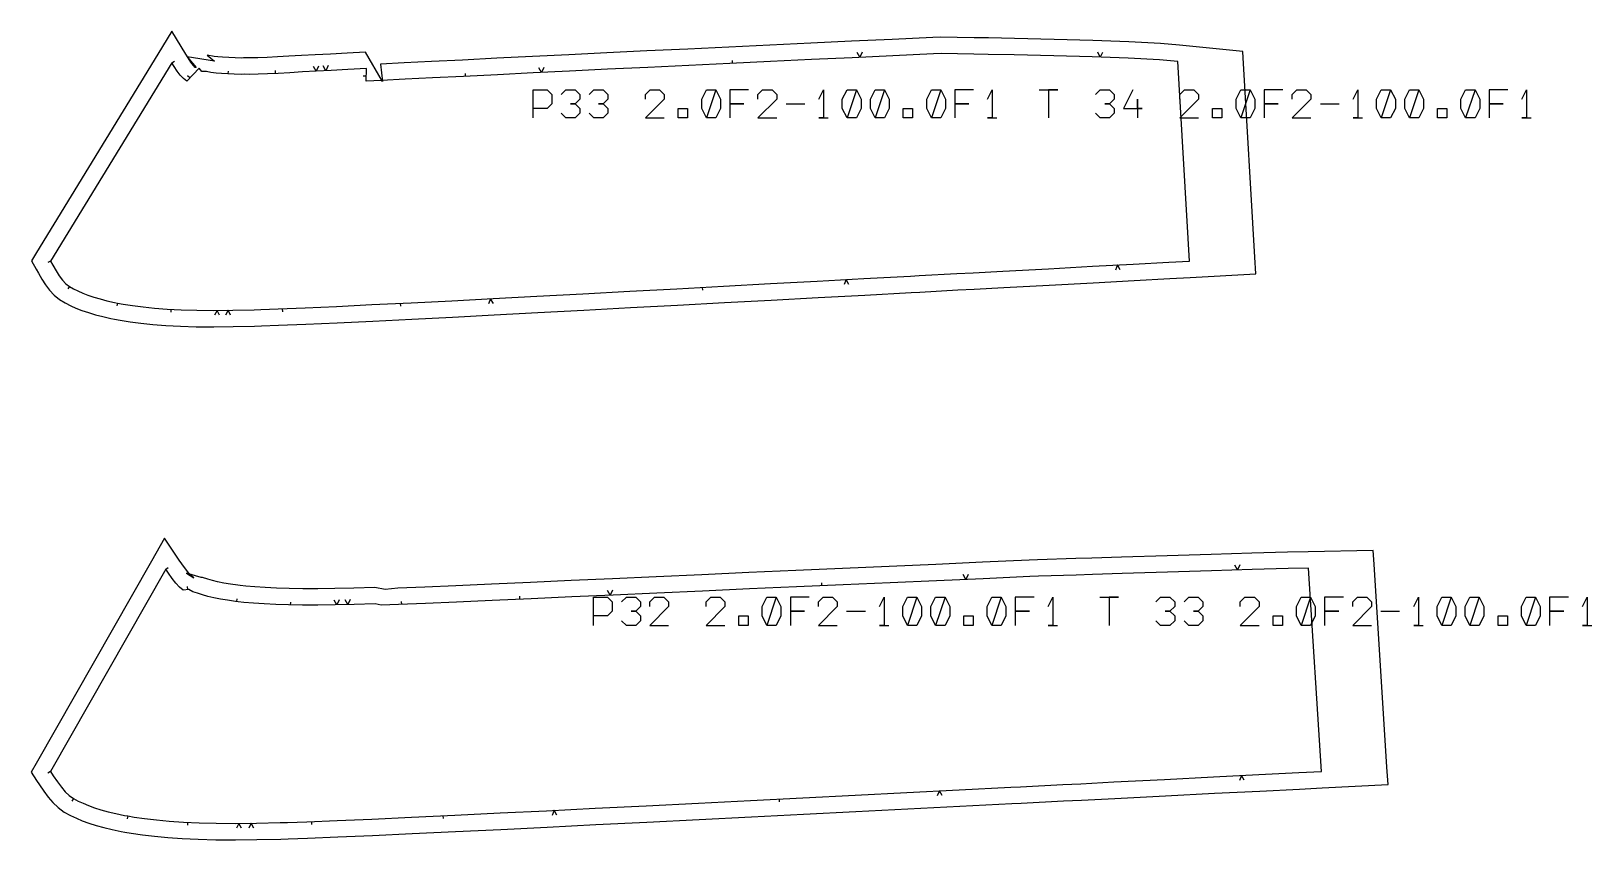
# Model space of a CAD drawing. Header units: metres. Extents: x -12 to 17699, y -154 to 17579.
# Drawn here: x -12 to 940, y 12913 to 13406 of the extents above; entities that cross this region are included whole.
import ezdxf

# ---------------------------------------------------------------- set-up
doc = ezdxf.new("R2010")
doc.units = ezdxf.units.M

msp = doc.modelspace()

# ---------------------------------------------------------------- linework, layer by layer
at = {"layer": 'Marge'}
for points in [[(-8.72, 13260.966), (-7.308, 13258.452), (-5.148, 13254.811), (-2.993, 13251.457), (-0.585, 13248.227), (2.291, 13245.149), (5.636, 13242.453), (9.085, 13240.351), (12.428, 13238.692), (15.592, 13237.26), (19.166, 13235.821), (23.171, 13234.447), (27.417, 13233.187), (31.942, 13231.994), (36.935, 13230.857), (39.063, 13230.454), (42.498, 13229.817), (48.595, 13228.898), (55.212, 13228.065), (62.451, 13227.3), (70.432, 13226.643), (79.252, 13226.164), (88.944, 13225.887), (99.611, 13225.808), (111.395, 13225.92), (124.481, 13226.221), (128.589, 13226.36), (139.145, 13226.718), (155.773, 13227.405), (174.836, 13228.278), (196.507, 13229.319), (220.354, 13230.494), (245.185, 13231.74), (270.512, 13233.06), (297.157, 13234.484), (325.091, 13235.977), (353.715, 13237.502), (382.35, 13239.035), (410.891, 13240.574), (439.496, 13242.127), (467.951, 13243.664), (496.452, 13245.193), (524.825, 13246.725), (530.076, 13247.01), (553.207, 13248.265), (563.083, 13248.798), (581.249, 13249.78), (608.951, 13251.266), (635.795, 13252.705), (660.655, 13254.04), (682.415, 13255.208), (694.879, 13255.877), (734.865, 13258.022), (734.276, 13268.177), (727.222, 13389.876), (726.995, 13393.787), (688.256, 13397.515), (676.73, 13398.624), (657.368, 13399.616), (635.429, 13400.42), (611.861, 13401.093), (587.647, 13401.652), (571.814, 13401.968), (563.212, 13402.124), (542.52, 13402.446), (537.939, 13402.236), (513.193, 13401.089), (488.331, 13399.924), (463.505, 13398.762), (438.541, 13397.593), (413.628, 13396.413), (388.627, 13395.216), (363.628, 13394.01), (339.225, 13392.832), (315.947, 13391.704), (293.824, 13390.616), (272.126, 13389.538), (251.287, 13388.501), (232.359, 13387.558), (215.739, 13386.735), (201.293, 13386.036), (202.517, 13375.479), (192.164, 13393.224), (180.855, 13392.695), (170.667, 13392.167), (161.449, 13391.665), (153.061, 13391.201), (145.379, 13390.77), (138.395, 13390.369), (132.084, 13390.049), (126.425, 13389.846), (121.371, 13389.768), (117.63, 13389.789), (116.639, 13389.72), (112.582, 13389.798), (108.689, 13390.005), (104.979, 13390.237), (102.143, 13390.388), (99.904, 13390.616), (95.545, 13391.398), (100.096, 13387.707), (83.393, 13390.457), (88.834, 13383.9), (88.349, 13383.958), (87.193, 13385.092), (85.633, 13387.204), (83.919, 13389.819), (82.612, 13391.987), (74.113, 13406.084), (65.519, 13392.045), (-8.529, 13271.083), (-11.591, 13266.08)], [(-8.385, 12949.147), (-6.632, 12946.451), (-3.986, 12942.579), (-1.381, 12939.035), (1.451, 12935.679), (4.716, 12932.554), (8.378, 12929.875), (12.157, 12927.767), (15.846, 12926.082), (19.399, 12924.597), (23.38, 12923.116), (27.818, 12921.709), (32.538, 12920.413), (37.581, 12919.184), (43.135, 12918.015), (45.452, 12917.612), (49.306, 12916.953), (56.073, 12916.017), (63.433, 12915.168), (71.49, 12914.392), (80.36, 12913.731), (90.149, 12913.258), (100.904, 12912.997), (112.747, 12912.942), (125.835, 12913.086), (140.374, 12913.426), (144.925, 12913.577), (156.674, 12913.968), (175.166, 12914.706), (196.374, 12915.637), (220.491, 12916.743), (247.035, 12917.987), (274.675, 12919.305), (302.867, 12920.694), (332.531, 12922.188), (363.635, 12923.754), (395.506, 12925.355), (427.39, 12926.962), (459.169, 12928.575), (491.021, 12930.2), (522.707, 12931.81), (554.444, 12933.414), (586.037, 12935.018), (591.883, 12935.316), (617.641, 12936.63), (628.639, 12937.189), (648.867, 12938.216), (679.714, 12939.775), (709.604, 12941.284), (737.285, 12942.684), (761.515, 12943.908), (775.393, 12944.61), (815.477, 12946.635), (814.807, 12957.139), (806.911, 13081.117), (806.39, 13089.298), (766.809, 13088.573), (754.239, 13088.342), (732.435, 13087.761), (707.561, 13087.032), (680.725, 13086.204), (653.052, 13085.324), (634.913, 13084.74), (625.053, 13084.419), (601.863, 13083.661), (596.621, 13083.432), (568.291, 13082.186), (539.832, 13080.927), (511.418, 13079.676), (482.853, 13078.422), (454.354, 13077.163), (425.76, 13075.893), (397.174, 13074.62), (369.277, 13073.378), (342.675, 13072.193), (317.4, 13071.059), (292.615, 13069.945), (268.815, 13068.877), (247.203, 13067.911), (228.229, 13067.074), (211.736, 13066.372), (204.12, 13065.643), (197.742, 13066.887), (184.904, 13066.474), (173.418, 13066.187), (163.111, 13066.032), (153.845, 13066.016), (145.472, 13066.142), (137.845, 13066.397), (130.909, 13066.743), (124.679, 13067.152), (119.147, 13067.631), (115.61, 13068.04), (114.191, 13068.19), (109.728, 13068.837), (105.627, 13069.557), (101.941, 13070.291), (98.783, 13071.006), (95.936, 13071.797), (92.811, 13072.842), (91.906, 13072.893), (83.005, 13075.542), (87.459, 13072.755), (86.068, 13073.835), (84.36, 13075.651), (82.365, 13078.188), (80.197, 13081.191), (78.578, 13083.577), (69.563, 13096.861), (61.615, 13082.913), (-8.688, 12959.548), (-11.705, 12954.255)]]:
    msp.add_lwpolyline(points, close=True, dxfattribs=at)
at = {"layer": 'Patron'}
for points in [[(0, 13265.862), (1.411, 13263.347), (3.448, 13259.921), (5.411, 13256.876), (7.391, 13254.259), (9.477, 13252.103), (11.707, 13250.398), (14.125, 13248.988), (16.804, 13247.684), (19.705, 13246.375), (22.878, 13245.106), (26.384, 13243.917), (30.245, 13242.778), (34.48, 13241.667), (39.146, 13240.609), (40.886, 13240.287), (44.321, 13239.65), (50.076, 13238.788), (56.457, 13237.987), (63.499, 13237.245), (71.25, 13236.609), (79.79, 13236.15), (89.226, 13235.883), (99.684, 13235.808), (111.299, 13235.919), (124.249, 13236.219), (128.251, 13236.354), (138.806, 13236.712), (155.36, 13237.396), (174.379, 13238.267), (196.027, 13239.308), (219.862, 13240.482), (244.684, 13241.728), (269.991, 13243.046), (296.623, 13244.47), (324.557, 13245.963), (353.183, 13247.488), (381.815, 13249.02), (410.352, 13250.56), (438.954, 13252.112), (467.411, 13253.649), (495.916, 13255.179), (524.286, 13256.71), (529.534, 13256.995), (552.665, 13258.25), (562.543, 13258.784), (580.71, 13259.765), (608.415, 13261.251), (635.259, 13262.691), (660.119, 13264.025), (681.879, 13265.193), (694.343, 13265.862), (687.289, 13387.562), (676.218, 13388.637), (657.001, 13389.623), (635.143, 13390.424), (611.63, 13391.096), (587.447, 13391.654), (571.633, 13391.97), (563.047, 13392.125), (542.977, 13392.456), (538.402, 13392.247), (513.661, 13391.1), (488.799, 13389.935), (463.972, 13388.772), (439.014, 13387.604), (414.107, 13386.425), (389.108, 13385.228), (364.11, 13384.022), (339.709, 13382.843), (316.439, 13381.716), (294.32, 13380.628), (272.623, 13379.551), (251.784, 13378.513), (232.854, 13377.57), (216.222, 13376.746), (201.746, 13376.046), (192.518, 13375.628), (192.631, 13383.235), (181.372, 13382.708), (171.212, 13382.182), (162.001, 13381.68), (153.621, 13381.217), (145.953, 13380.787), (138.899, 13380.381), (132.439, 13380.055), (126.572, 13379.847), (121.274, 13379.769), (118.097, 13379.8), (116.435, 13379.722), (112.05, 13379.812), (108.064, 13380.024), (104.386, 13380.254), (100.958, 13380.458), (97.857, 13380.828), (95.081, 13381.408), (92.224, 13381.541), (90.639, 13383.565), (83.139, 13375.68), (81.036, 13377.137), (79.116, 13379.195), (77.259, 13381.738), (75.355, 13384.656), (74.048, 13386.824)], [(0, 12954.597), (1.752, 12951.9), (4.266, 12948.228), (6.669, 12944.968), (9.056, 12942.173), (11.524, 12939.879), (14.112, 12938.067), (16.887, 12936.577), (19.944, 12935.204), (23.247, 12933.827), (26.849, 12932.495), (30.815, 12931.249), (35.17, 12930.06), (39.941, 12928.902), (45.186, 12927.803), (47.137, 12927.469), (50.991, 12926.81), (57.436, 12925.923), (64.575, 12925.103), (72.446, 12924.346), (81.101, 12923.703), (90.627, 12923.247), (101.144, 12922.994), (112.792, 12922.942), (125.724, 12923.085), (140.14, 12923.423), (144.593, 12923.572), (156.341, 12923.962), (174.767, 12924.698), (195.936, 12925.627), (220.033, 12926.732), (246.567, 12927.976), (274.198, 12929.294), (302.375, 12930.682), (332.028, 12932.175), (363.132, 12933.741), (395.004, 12935.342), (426.886, 12936.95), (458.662, 12938.562), (490.512, 12940.187), (522.2, 12941.797), (553.939, 12943.401), (585.53, 12945.005), (591.374, 12945.303), (617.132, 12946.617), (628.131, 12947.176), (648.36, 12948.203), (679.209, 12949.762), (709.099, 12951.272), (736.78, 12952.671), (761.01, 12953.896), (774.888, 12954.597), (766.992, 13078.574), (754.506, 13078.346), (732.729, 13077.766), (707.869, 13077.037), (681.043, 13076.21), (653.374, 13075.329), (635.238, 13074.745), (625.379, 13074.425), (602.3, 13073.671), (597.06, 13073.442), (568.733, 13072.196), (540.272, 13070.937), (511.856, 13069.686), (483.295, 13068.431), (454.798, 13067.173), (426.205, 13065.903), (397.619, 13064.63), (369.722, 13063.388), (343.124, 13062.204), (317.85, 13061.069), (293.063, 13059.955), (269.261, 13058.887), (247.644, 13057.921), (228.653, 13057.083), (212.126, 13056.38), (201.589, 13055.969), (198.062, 13056.892), (185.153, 13056.478), (173.567, 13056.188), (163.127, 13056.032), (153.692, 13056.017), (145.136, 13056.148), (137.345, 13056.41), (130.25, 13056.765), (123.811, 13057.19), (117.997, 13057.697), (114.516, 13058.1), (112.748, 13058.295), (107.993, 13058.988), (103.663, 13059.752), (99.698, 13060.546), (96.068, 13061.382), (92.764, 13062.314), (89.74, 13063.325), (86.881, 13064.248), (84.469, 13065.65), (80.984, 13065.134), (78.7, 13067.074), (76.483, 13069.49), (74.252, 13072.342), (71.922, 13075.576), (70.303, 13077.962)]]:
    msp.add_lwpolyline(points, close=True, dxfattribs=at)
at = {"layer": 'Repers points'}
for p, q in [((74.048, 13386.824), (75.59, 13387.753)), ((415.913, 13386.51), (415.828, 13388.308)), ((84.945, 13377.579), (83.641, 13378.819)), ((84.945, 13377.579), (83.641, 13378.819)), ((108.38, 13380.007), (108.476, 13381.805)), ((137.276, 13380.299), (137.186, 13382.097)), ((192.564, 13378.71), (190.764, 13378.737)), ((253.091, 13378.578), (253.001, 13380.376)), ((0, 13265.862), (-1.57, 13264.98)), ((11.699, 13250.405), (10.606, 13248.975)), ((11.699, 13250.405), (10.606, 13248.975)), ((397.431, 13249.863), (397.528, 13248.065)), ((40.863, 13240.291), (40.535, 13238.521)), ((73.498, 13236.488), (73.401, 13234.691)), ((141.326, 13236.816), (141.4, 13235.017)), ((213.307, 13240.159), (213.396, 13238.361)), ((70.303, 13077.962), (71.792, 13078.973)), ((83.758, 13065.544), (83.494, 13067.325)), ((83.758, 13065.544), (83.494, 13067.325)), ((470.362, 13067.86), (470.282, 13069.658)), ((113.663, 13058.194), (113.86, 13059.983)), ((146.461, 13056.127), (146.489, 13057.927)), ((214.176, 13056.467), (214.099, 13058.266)), ((286.165, 13059.645), (286.085, 13061.444)), ((0, 12954.597), (-1.509, 12953.616)), ((14.103, 12938.073), (13.071, 12936.599)), ((14.103, 12938.073), (13.071, 12936.599)), ((444.277, 12937.832), (444.368, 12936.035)), ((47.113, 12927.473), (46.81, 12925.699)), ((83.61, 12923.583), (83.524, 12921.785)), ((159.147, 12924.074), (159.219, 12922.276)), ((239.272, 12927.634), (239.356, 12925.836))]:
    msp.add_line(p, q, dxfattribs=at)
at = {"layer": 'Repers suspente'}
for p, q in [((493.477, 13390.154), (491.838, 13393.081)), ((494.835, 13393.221), (493.477, 13390.154)), ((639.867, 13390.251), (638.478, 13393.304)), ((641.476, 13393.194), (639.867, 13390.251)), ((162.033, 13381.682), (160.372, 13384.596)), ((163.368, 13384.759), (162.033, 13381.682)), ((167.968, 13382.005), (166.307, 13384.919)), ((169.302, 13385.083), (167.968, 13382.005)), ((299.474, 13380.881), (297.828, 13383.804)), ((300.824, 13383.952), (299.474, 13380.881)), ((650.584, 13263.513), (649.247, 13260.437)), ((652.243, 13260.598), (650.584, 13263.513)), ((485.141, 13254.601), (483.804, 13251.525)), ((486.8, 13251.685), (485.141, 13254.601)), ((101.571, 13235.826), (100.1, 13232.811)), ((103.1, 13232.84), (101.571, 13235.826)), ((108.296, 13235.89), (106.824, 13232.876)), ((109.824, 13232.905), (108.296, 13235.89)), ((268.385, 13242.963), (267.043, 13239.889)), ((270.039, 13240.045), (268.385, 13242.963)), ((558.114, 13071.726), (556.483, 13074.657)), ((559.48, 13074.789), (558.114, 13071.726)), ((723.694, 13077.501), (722.107, 13080.456)), ((725.106, 13080.543), (723.694, 13077.501)), ((341.259, 13062.12), (339.625, 13065.05)), ((342.622, 13065.184), (341.259, 13062.12)), ((174.546, 13056.213), (172.971, 13059.174)), ((175.97, 13059.249), (174.546, 13056.213)), ((181.268, 13056.381), (179.694, 13059.342)), ((182.693, 13059.417), (181.268, 13056.381)), ((726.167, 12952.134), (724.82, 12949.062)), ((727.816, 12949.214), (726.167, 12952.134)), ((541.944, 12942.795), (540.598, 12939.723)), ((543.594, 12939.874), (541.944, 12942.795)), ((307.181, 12930.924), (305.833, 12927.852)), ((308.83, 12928.003), (307.181, 12930.924)), ((114.895, 12922.965), (113.428, 12919.949)), ((116.428, 12919.982), (114.895, 12922.965)), ((122.381, 12923.048), (120.915, 12920.032)), ((123.915, 12920.065), (122.381, 12923.048))]:
    msp.add_line(p, q, dxfattribs=at)
at = {"layer": 'Text'}
for p, q in [((294.207, 13353.282), (294.207, 13370.424)), ((294.207, 13370.424), (302.778, 13370.424)), ((302.778, 13370.424), (305.635, 13367.567)), ((305.635, 13367.567), (305.635, 13361.853)), ((311.349, 13367.567), (314.207, 13370.424)), ((314.207, 13370.424), (319.921, 13370.424)), ((319.921, 13370.424), (322.778, 13367.567)), ((322.778, 13367.567), (322.778, 13364.71)), ((328.492, 13367.567), (331.349, 13370.424)), ((331.349, 13370.424), (337.064, 13370.424)), ((337.064, 13370.424), (339.921, 13367.567)), ((339.921, 13367.567), (339.921, 13364.71)), ((362.778, 13367.567), (365.635, 13370.424)), ((362.778, 13364.71), (362.778, 13367.567)), ((365.635, 13370.424), (371.349, 13370.424)), ((371.349, 13370.424), (374.207, 13367.567)), ((374.207, 13367.567), (374.207, 13364.71)), ((397.064, 13364.71), (399.921, 13370.424)), ((399.921, 13370.424), (405.635, 13370.424)), ((405.635, 13370.424), (399.921, 13353.282)), ((405.635, 13370.424), (408.492, 13364.71)), ((425.635, 13370.424), (414.207, 13370.424)), ((414.207, 13370.424), (414.207, 13361.853)), ((431.349, 13367.567), (434.207, 13370.424)), ((431.349, 13364.71), (431.349, 13367.567)), ((434.207, 13370.424), (439.921, 13370.424)), ((439.921, 13370.424), (442.778, 13367.567)), ((442.778, 13367.567), (442.778, 13364.71)), ((468.492, 13364.71), (471.349, 13370.424)), ((471.349, 13370.424), (471.349, 13353.282)), ((482.778, 13364.71), (485.635, 13370.424)), ((485.635, 13370.424), (491.349, 13370.424)), ((491.349, 13370.424), (485.635, 13353.282)), ((491.349, 13370.424), (494.207, 13364.71)), ((499.921, 13364.71), (502.778, 13370.424)), ((502.778, 13370.424), (508.492, 13370.424)), ((508.492, 13370.424), (502.778, 13353.282)), ((508.492, 13370.424), (511.349, 13364.71)), ((534.207, 13364.71), (537.064, 13370.424)), ((537.064, 13370.424), (542.778, 13370.424)), ((542.778, 13370.424), (537.064, 13353.282)), ((542.778, 13370.424), (545.635, 13364.71)), ((562.778, 13370.424), (551.349, 13370.424)), ((551.349, 13370.424), (551.349, 13361.853)), ((571.349, 13364.71), (574.207, 13370.424)), ((574.207, 13370.424), (574.207, 13353.282)), ((602.778, 13370.424), (614.207, 13370.424)), ((614.207, 13370.424), (608.492, 13370.424)), ((608.492, 13370.424), (608.492, 13353.282)), ((637.064, 13367.567), (639.921, 13370.424)), ((639.921, 13370.424), (645.635, 13370.424)), ((645.635, 13370.424), (648.492, 13367.567)), ((648.492, 13367.567), (648.492, 13364.71)), ((659.921, 13370.424), (654.207, 13358.996)), ((688.492, 13367.567), (691.349, 13370.424)), ((688.492, 13364.71), (688.492, 13367.567)), ((691.349, 13370.424), (697.064, 13370.424)), ((697.064, 13370.424), (699.921, 13367.567)), ((699.921, 13367.567), (699.921, 13364.71)), ((722.778, 13364.71), (725.635, 13370.424)), ((725.635, 13370.424), (731.349, 13370.424)), ((731.349, 13370.424), (725.635, 13353.282)), ((731.349, 13370.424), (734.207, 13364.71)), ((751.349, 13370.424), (739.921, 13370.424)), ((739.921, 13370.424), (739.921, 13361.853)), ((757.064, 13367.567), (759.921, 13370.424)), ((757.064, 13364.71), (757.064, 13367.567)), ((759.921, 13370.424), (765.635, 13370.424)), ((765.635, 13370.424), (768.492, 13367.567)), ((768.492, 13367.567), (768.492, 13364.71)), ((794.207, 13364.71), (797.064, 13370.424)), ((797.064, 13370.424), (797.064, 13353.282)), ((808.492, 13364.71), (811.349, 13370.424)), ((811.349, 13370.424), (817.064, 13370.424)), ((817.064, 13370.424), (811.349, 13353.282)), ((817.064, 13370.424), (819.921, 13364.71)), ((825.635, 13364.71), (828.492, 13370.424)), ((828.492, 13370.424), (834.207, 13370.424)), ((834.207, 13370.424), (828.492, 13353.282)), ((834.207, 13370.424), (837.064, 13364.71)), ((859.921, 13364.71), (862.778, 13370.424)), ((862.778, 13370.424), (868.492, 13370.424)), ((868.492, 13370.424), (862.778, 13353.282)), ((868.492, 13370.424), (871.349, 13364.71)), ((888.492, 13370.424), (877.064, 13370.424)), ((877.064, 13370.424), (877.064, 13361.853)), ((897.064, 13364.71), (899.921, 13370.424)), ((899.921, 13370.424), (899.921, 13353.282)), ((302.778, 13358.996), (294.207, 13358.996)), ((305.635, 13361.853), (302.778, 13358.996)), ((319.921, 13361.853), (317.064, 13361.853)), ((317.064, 13361.853), (319.921, 13361.853)), ((322.778, 13364.71), (319.921, 13361.853)), ((319.921, 13361.853), (322.778, 13358.996)), ((322.778, 13358.996), (322.778, 13356.139)), ((337.064, 13361.853), (334.207, 13361.853)), ((334.207, 13361.853), (337.064, 13361.853)), ((339.921, 13364.71), (337.064, 13361.853)), ((337.064, 13361.853), (339.921, 13358.996)), ((339.921, 13358.996), (339.921, 13356.139)), ((374.207, 13364.71), (362.778, 13353.282)), ((382.778, 13358.996), (388.492, 13358.996)), ((382.778, 13353.282), (382.778, 13358.996)), ((388.492, 13358.996), (388.492, 13353.282)), ((397.064, 13358.996), (397.064, 13364.71)), ((399.921, 13353.282), (397.064, 13358.996)), ((408.492, 13358.996), (405.635, 13353.282)), ((408.492, 13364.71), (408.492, 13358.996)), ((414.207, 13361.853), (422.778, 13361.853)), ((422.778, 13361.853), (414.207, 13361.853)), ((414.207, 13361.853), (414.207, 13353.282)), ((442.778, 13364.71), (431.349, 13353.282)), ((448.492, 13361.853), (459.921, 13361.853)), ((482.778, 13358.996), (482.778, 13364.71)), ((485.635, 13353.282), (482.778, 13358.996)), ((494.207, 13358.996), (491.349, 13353.282)), ((494.207, 13364.71), (494.207, 13358.996)), ((499.921, 13358.996), (499.921, 13364.71)), ((502.778, 13353.282), (499.921, 13358.996)), ((511.349, 13358.996), (508.492, 13353.282)), ((511.349, 13364.71), (511.349, 13358.996)), ((519.921, 13358.996), (525.635, 13358.996)), ((519.921, 13353.282), (519.921, 13358.996)), ((525.635, 13358.996), (525.635, 13353.282)), ((534.207, 13358.996), (534.207, 13364.71)), ((537.064, 13353.282), (534.207, 13358.996)), ((545.635, 13358.996), (542.778, 13353.282)), ((545.635, 13364.71), (545.635, 13358.996)), ((551.349, 13361.853), (559.921, 13361.853)), ((559.921, 13361.853), (551.349, 13361.853)), ((551.349, 13361.853), (551.349, 13353.282)), ((645.635, 13361.853), (642.778, 13361.853)), ((642.778, 13361.853), (645.635, 13361.853)), ((648.492, 13364.71), (645.635, 13361.853)), ((645.635, 13361.853), (648.492, 13358.996)), ((648.492, 13358.996), (648.492, 13356.139)), ((654.207, 13358.996), (665.635, 13358.996)), ((662.778, 13358.996), (662.778, 13364.71)), ((662.778, 13364.71), (662.778, 13353.282)), ((665.635, 13358.996), (662.778, 13358.996)), ((699.921, 13364.71), (688.492, 13353.282)), ((708.492, 13358.996), (714.207, 13358.996)), ((708.492, 13353.282), (708.492, 13358.996)), ((714.207, 13358.996), (714.207, 13353.282)), ((722.778, 13358.996), (722.778, 13364.71)), ((725.635, 13353.282), (722.778, 13358.996)), ((734.207, 13358.996), (731.349, 13353.282)), ((734.207, 13364.71), (734.207, 13358.996)), ((739.921, 13361.853), (748.492, 13361.853)), ((748.492, 13361.853), (739.921, 13361.853)), ((739.921, 13361.853), (739.921, 13353.282)), ((768.492, 13364.71), (757.064, 13353.282)), ((774.207, 13361.853), (785.635, 13361.853)), ((808.492, 13358.996), (808.492, 13364.71)), ((811.349, 13353.282), (808.492, 13358.996)), ((819.921, 13358.996), (817.064, 13353.282)), ((819.921, 13364.71), (819.921, 13358.996)), ((825.635, 13358.996), (825.635, 13364.71)), ((828.492, 13353.282), (825.635, 13358.996)), ((837.064, 13358.996), (834.207, 13353.282)), ((837.064, 13364.71), (837.064, 13358.996)), ((845.635, 13358.996), (851.349, 13358.996)), ((845.635, 13353.282), (845.635, 13358.996)), ((851.349, 13358.996), (851.349, 13353.282)), ((859.921, 13358.996), (859.921, 13364.71)), ((862.778, 13353.282), (859.921, 13358.996)), ((871.349, 13358.996), (868.492, 13353.282)), ((871.349, 13364.71), (871.349, 13358.996)), ((877.064, 13361.853), (885.635, 13361.853)), ((885.635, 13361.853), (877.064, 13361.853)), ((877.064, 13361.853), (877.064, 13353.282)), ((314.207, 13353.282), (311.349, 13356.139)), ((319.921, 13353.282), (314.207, 13353.282)), ((322.778, 13356.139), (319.921, 13353.282)), ((331.349, 13353.282), (328.492, 13356.139)), ((337.064, 13353.282), (331.349, 13353.282)), ((339.921, 13356.139), (337.064, 13353.282)), ((362.778, 13353.282), (374.207, 13353.282)), ((388.492, 13353.282), (382.778, 13353.282)), ((405.635, 13353.282), (399.921, 13353.282)), ((431.349, 13353.282), (442.778, 13353.282)), ((471.349, 13353.282), (468.492, 13353.282)), ((468.492, 13353.282), (474.207, 13353.282)), ((491.349, 13353.282), (485.635, 13353.282)), ((508.492, 13353.282), (502.778, 13353.282)), ((525.635, 13353.282), (519.921, 13353.282)), ((542.778, 13353.282), (537.064, 13353.282)), ((574.207, 13353.282), (571.349, 13353.282)), ((571.349, 13353.282), (577.064, 13353.282)), ((639.921, 13353.282), (637.064, 13356.139)), ((645.635, 13353.282), (639.921, 13353.282)), ((648.492, 13356.139), (645.635, 13353.282)), ((688.492, 13353.282), (699.921, 13353.282)), ((714.207, 13353.282), (708.492, 13353.282)), ((731.349, 13353.282), (725.635, 13353.282)), ((757.064, 13353.282), (768.492, 13353.282)), ((797.064, 13353.282), (794.207, 13353.282)), ((794.207, 13353.282), (799.921, 13353.282)), ((817.064, 13353.282), (811.349, 13353.282)), ((834.207, 13353.282), (828.492, 13353.282)), ((851.349, 13353.282), (845.635, 13353.282)), ((868.492, 13353.282), (862.778, 13353.282)), ((899.921, 13353.282), (897.064, 13353.282)), ((897.064, 13353.282), (902.778, 13353.282)), ((331.105, 13043.718), (331.105, 13060.86)), ((331.105, 13060.86), (339.676, 13060.86)), ((339.676, 13060.86), (342.534, 13058.003)), ((342.534, 13058.003), (342.534, 13052.289)), ((348.248, 13058.003), (351.105, 13060.86)), ((351.105, 13060.86), (356.819, 13060.86)), ((356.819, 13060.86), (359.676, 13058.003)), ((359.676, 13055.146), (356.819, 13052.289)), ((359.676, 13058.003), (359.676, 13055.146)), ((365.391, 13058.003), (368.248, 13060.86)), ((365.391, 13055.146), (365.391, 13058.003)), ((376.819, 13055.146), (365.391, 13043.718)), ((368.248, 13060.86), (373.962, 13060.86)), ((373.962, 13060.86), (376.819, 13058.003)), ((376.819, 13058.003), (376.819, 13055.146)), ((399.676, 13058.003), (402.534, 13060.86)), ((399.676, 13055.146), (399.676, 13058.003)), ((411.105, 13055.146), (399.676, 13043.718)), ((402.534, 13060.86), (408.248, 13060.86)), ((408.248, 13060.86), (411.105, 13058.003)), ((411.105, 13058.003), (411.105, 13055.146)), ((433.962, 13055.146), (436.819, 13060.86)), ((433.962, 13049.432), (433.962, 13055.146)), ((436.819, 13060.86), (442.534, 13060.86)), ((442.534, 13060.86), (436.819, 13043.718)), ((442.534, 13060.86), (445.391, 13055.146)), ((445.391, 13055.146), (445.391, 13049.432)), ((462.534, 13060.86), (451.105, 13060.86)), ((451.105, 13060.86), (451.105, 13052.289)), ((468.248, 13058.003), (471.105, 13060.86)), ((468.248, 13055.146), (468.248, 13058.003)), ((479.676, 13055.146), (468.248, 13043.718)), ((471.105, 13060.86), (476.819, 13060.86)), ((476.819, 13060.86), (479.676, 13058.003)), ((479.676, 13058.003), (479.676, 13055.146)), ((505.391, 13055.146), (508.248, 13060.86)), ((508.248, 13060.86), (508.248, 13043.718)), ((519.676, 13055.146), (522.534, 13060.86)), ((519.676, 13049.432), (519.676, 13055.146)), ((522.534, 13060.86), (528.248, 13060.86)), ((528.248, 13060.86), (522.534, 13043.718)), ((528.248, 13060.86), (531.105, 13055.146)), ((531.105, 13055.146), (531.105, 13049.432)), ((536.819, 13055.146), (539.676, 13060.86)), ((536.819, 13049.432), (536.819, 13055.146)), ((539.676, 13060.86), (545.391, 13060.86)), ((545.391, 13060.86), (539.676, 13043.718)), ((545.391, 13060.86), (548.248, 13055.146)), ((548.248, 13055.146), (548.248, 13049.432)), ((571.105, 13055.146), (573.962, 13060.86)), ((571.105, 13049.432), (571.105, 13055.146)), ((573.962, 13060.86), (579.676, 13060.86)), ((579.676, 13060.86), (573.962, 13043.718)), ((579.676, 13060.86), (582.534, 13055.146)), ((582.534, 13055.146), (582.534, 13049.432)), ((599.676, 13060.86), (588.248, 13060.86)), ((588.248, 13060.86), (588.248, 13052.289)), ((608.248, 13055.146), (611.105, 13060.86)), ((611.105, 13060.86), (611.105, 13043.718)), ((639.676, 13060.86), (651.105, 13060.86)), ((651.105, 13060.86), (645.391, 13060.86)), ((645.391, 13060.86), (645.391, 13043.718)), ((673.962, 13058.003), (676.819, 13060.86)), ((676.819, 13060.86), (682.534, 13060.86)), ((682.534, 13060.86), (685.391, 13058.003)), ((685.391, 13055.146), (682.534, 13052.289)), ((685.391, 13058.003), (685.391, 13055.146)), ((691.105, 13058.003), (693.962, 13060.86)), ((693.962, 13060.86), (699.676, 13060.86)), ((699.676, 13060.86), (702.534, 13058.003)), ((702.534, 13055.146), (699.676, 13052.289)), ((702.534, 13058.003), (702.534, 13055.146)), ((725.391, 13058.003), (728.248, 13060.86)), ((725.391, 13055.146), (725.391, 13058.003)), ((736.819, 13055.146), (725.391, 13043.718)), ((728.248, 13060.86), (733.962, 13060.86)), ((733.962, 13060.86), (736.819, 13058.003)), ((736.819, 13058.003), (736.819, 13055.146)), ((759.676, 13055.146), (762.534, 13060.86)), ((759.676, 13049.432), (759.676, 13055.146)), ((762.534, 13060.86), (768.248, 13060.86)), ((768.248, 13060.86), (762.534, 13043.718)), ((768.248, 13060.86), (771.105, 13055.146)), ((771.105, 13055.146), (771.105, 13049.432)), ((788.248, 13060.86), (776.819, 13060.86)), ((776.819, 13060.86), (776.819, 13052.289)), ((793.962, 13058.003), (796.819, 13060.86)), ((793.962, 13055.146), (793.962, 13058.003)), ((805.391, 13055.146), (793.962, 13043.718)), ((796.819, 13060.86), (802.534, 13060.86)), ((802.534, 13060.86), (805.391, 13058.003)), ((805.391, 13058.003), (805.391, 13055.146)), ((831.105, 13055.146), (833.962, 13060.86)), ((833.962, 13060.86), (833.962, 13043.718)), ((845.391, 13055.146), (848.248, 13060.86)), ((845.391, 13049.432), (845.391, 13055.146)), ((848.248, 13060.86), (853.962, 13060.86)), ((853.962, 13060.86), (848.248, 13043.718)), ((853.962, 13060.86), (856.819, 13055.146)), ((856.819, 13055.146), (856.819, 13049.432)), ((862.534, 13055.146), (865.391, 13060.86)), ((862.534, 13049.432), (862.534, 13055.146)), ((865.391, 13060.86), (871.105, 13060.86)), ((871.105, 13060.86), (865.391, 13043.718)), ((871.105, 13060.86), (873.962, 13055.146)), ((873.962, 13055.146), (873.962, 13049.432)), ((896.819, 13055.146), (899.676, 13060.86)), ((896.819, 13049.432), (896.819, 13055.146)), ((899.676, 13060.86), (905.391, 13060.86)), ((905.391, 13060.86), (899.676, 13043.718)), ((905.391, 13060.86), (908.248, 13055.146)), ((908.248, 13055.146), (908.248, 13049.432)), ((925.391, 13060.86), (913.962, 13060.86)), ((913.962, 13060.86), (913.962, 13052.289)), ((933.962, 13055.146), (936.819, 13060.86)), ((936.819, 13060.86), (936.819, 13043.718)), ((339.676, 13049.432), (331.105, 13049.432)), ((342.534, 13052.289), (339.676, 13049.432)), ((351.105, 13043.718), (348.248, 13046.575)), ((356.819, 13043.718), (351.105, 13043.718)), ((356.819, 13052.289), (353.962, 13052.289)), ((353.962, 13052.289), (356.819, 13052.289)), ((356.819, 13052.289), (359.676, 13049.432)), ((359.676, 13046.575), (356.819, 13043.718)), ((359.676, 13049.432), (359.676, 13046.575)), ((365.391, 13043.718), (376.819, 13043.718)), ((399.676, 13043.718), (411.105, 13043.718)), ((419.676, 13049.432), (425.391, 13049.432)), ((419.676, 13043.718), (419.676, 13049.432)), ((425.391, 13043.718), (419.676, 13043.718)), ((425.391, 13049.432), (425.391, 13043.718)), ((436.819, 13043.718), (433.962, 13049.432)), ((442.534, 13043.718), (436.819, 13043.718)), ((445.391, 13049.432), (442.534, 13043.718)), ((451.105, 13052.289), (459.676, 13052.289)), ((459.676, 13052.289), (451.105, 13052.289)), ((451.105, 13052.289), (451.105, 13043.718)), ((468.248, 13043.718), (479.676, 13043.718)), ((485.391, 13052.289), (496.819, 13052.289)), ((508.248, 13043.718), (505.391, 13043.718)), ((505.391, 13043.718), (511.105, 13043.718)), ((522.534, 13043.718), (519.676, 13049.432)), ((528.248, 13043.718), (522.534, 13043.718)), ((531.105, 13049.432), (528.248, 13043.718)), ((539.676, 13043.718), (536.819, 13049.432)), ((545.391, 13043.718), (539.676, 13043.718)), ((548.248, 13049.432), (545.391, 13043.718)), ((556.819, 13049.432), (562.534, 13049.432)), ((556.819, 13043.718), (556.819, 13049.432)), ((562.534, 13043.718), (556.819, 13043.718)), ((562.534, 13049.432), (562.534, 13043.718)), ((573.962, 13043.718), (571.105, 13049.432)), ((579.676, 13043.718), (573.962, 13043.718)), ((582.534, 13049.432), (579.676, 13043.718)), ((588.248, 13052.289), (596.819, 13052.289)), ((596.819, 13052.289), (588.248, 13052.289)), ((588.248, 13052.289), (588.248, 13043.718)), ((611.105, 13043.718), (608.248, 13043.718)), ((608.248, 13043.718), (613.962, 13043.718)), ((676.819, 13043.718), (673.962, 13046.575)), ((682.534, 13043.718), (676.819, 13043.718)), ((682.534, 13052.289), (679.676, 13052.289)), ((679.676, 13052.289), (682.534, 13052.289)), ((682.534, 13052.289), (685.391, 13049.432)), ((685.391, 13046.575), (682.534, 13043.718)), ((685.391, 13049.432), (685.391, 13046.575)), ((693.962, 13043.718), (691.105, 13046.575)), ((699.676, 13043.718), (693.962, 13043.718)), ((699.676, 13052.289), (696.819, 13052.289)), ((696.819, 13052.289), (699.676, 13052.289)), ((699.676, 13052.289), (702.534, 13049.432)), ((702.534, 13046.575), (699.676, 13043.718)), ((702.534, 13049.432), (702.534, 13046.575)), ((725.391, 13043.718), (736.819, 13043.718)), ((745.391, 13049.432), (751.105, 13049.432)), ((745.391, 13043.718), (745.391, 13049.432)), ((751.105, 13043.718), (745.391, 13043.718)), ((751.105, 13049.432), (751.105, 13043.718)), ((762.534, 13043.718), (759.676, 13049.432)), ((768.248, 13043.718), (762.534, 13043.718)), ((771.105, 13049.432), (768.248, 13043.718)), ((776.819, 13052.289), (785.391, 13052.289)), ((785.391, 13052.289), (776.819, 13052.289)), ((776.819, 13052.289), (776.819, 13043.718)), ((793.962, 13043.718), (805.391, 13043.718)), ((811.105, 13052.289), (822.534, 13052.289)), ((833.962, 13043.718), (831.105, 13043.718)), ((831.105, 13043.718), (836.819, 13043.718)), ((848.248, 13043.718), (845.391, 13049.432)), ((853.962, 13043.718), (848.248, 13043.718)), ((856.819, 13049.432), (853.962, 13043.718)), ((865.391, 13043.718), (862.534, 13049.432)), ((871.105, 13043.718), (865.391, 13043.718)), ((873.962, 13049.432), (871.105, 13043.718)), ((882.534, 13049.432), (888.248, 13049.432)), ((882.534, 13043.718), (882.534, 13049.432)), ((888.248, 13043.718), (882.534, 13043.718)), ((888.248, 13049.432), (888.248, 13043.718)), ((899.676, 13043.718), (896.819, 13049.432)), ((905.391, 13043.718), (899.676, 13043.718)), ((908.248, 13049.432), (905.391, 13043.718)), ((913.962, 13052.289), (922.534, 13052.289)), ((922.534, 13052.289), (913.962, 13052.289)), ((913.962, 13052.289), (913.962, 13043.718)), ((936.819, 13043.718), (933.962, 13043.718)), ((933.962, 13043.718), (939.676, 13043.718))]:
    msp.add_line(p, q, dxfattribs=at)

doc.saveas('drawing.dxf')
